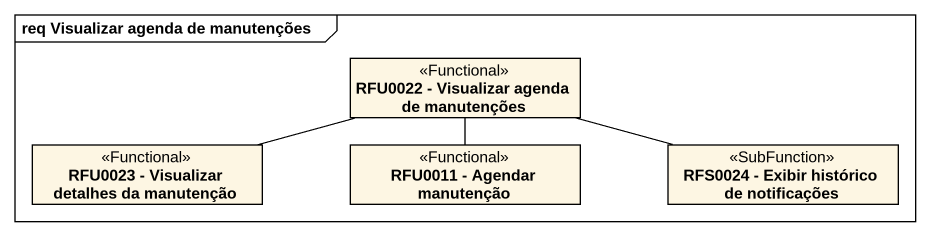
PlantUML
@startuml
mainframe req Visualizar agenda de manutenções
hide circle
hide empty members
class "RFU0022 - Visualizar agenda de manutenções" as RFU0022_Visualizar_agenda <<Functional>>
class "RFU0023 - Visualizar detalhes da manutenção" as RFU0023_Visualizar_detalhes <<Functional>>
class "RFU0011 - Agendar manutenção" as RFU0011_Agendar_manutenção <<Functional>>
class "RFS0024 - Exibir histórico de notificações" as RFS0024_Exibir_histórico_de <<SubFunction>>
RFU0023_Visualizar_detalhes -right- RFU0022_Visualizar_agenda
RFU0011_Agendar_manutenção -up- RFU0022_Visualizar_agenda
RFS0024_Exibir_histórico_de -left- RFU0022_Visualizar_agenda
@enduml
